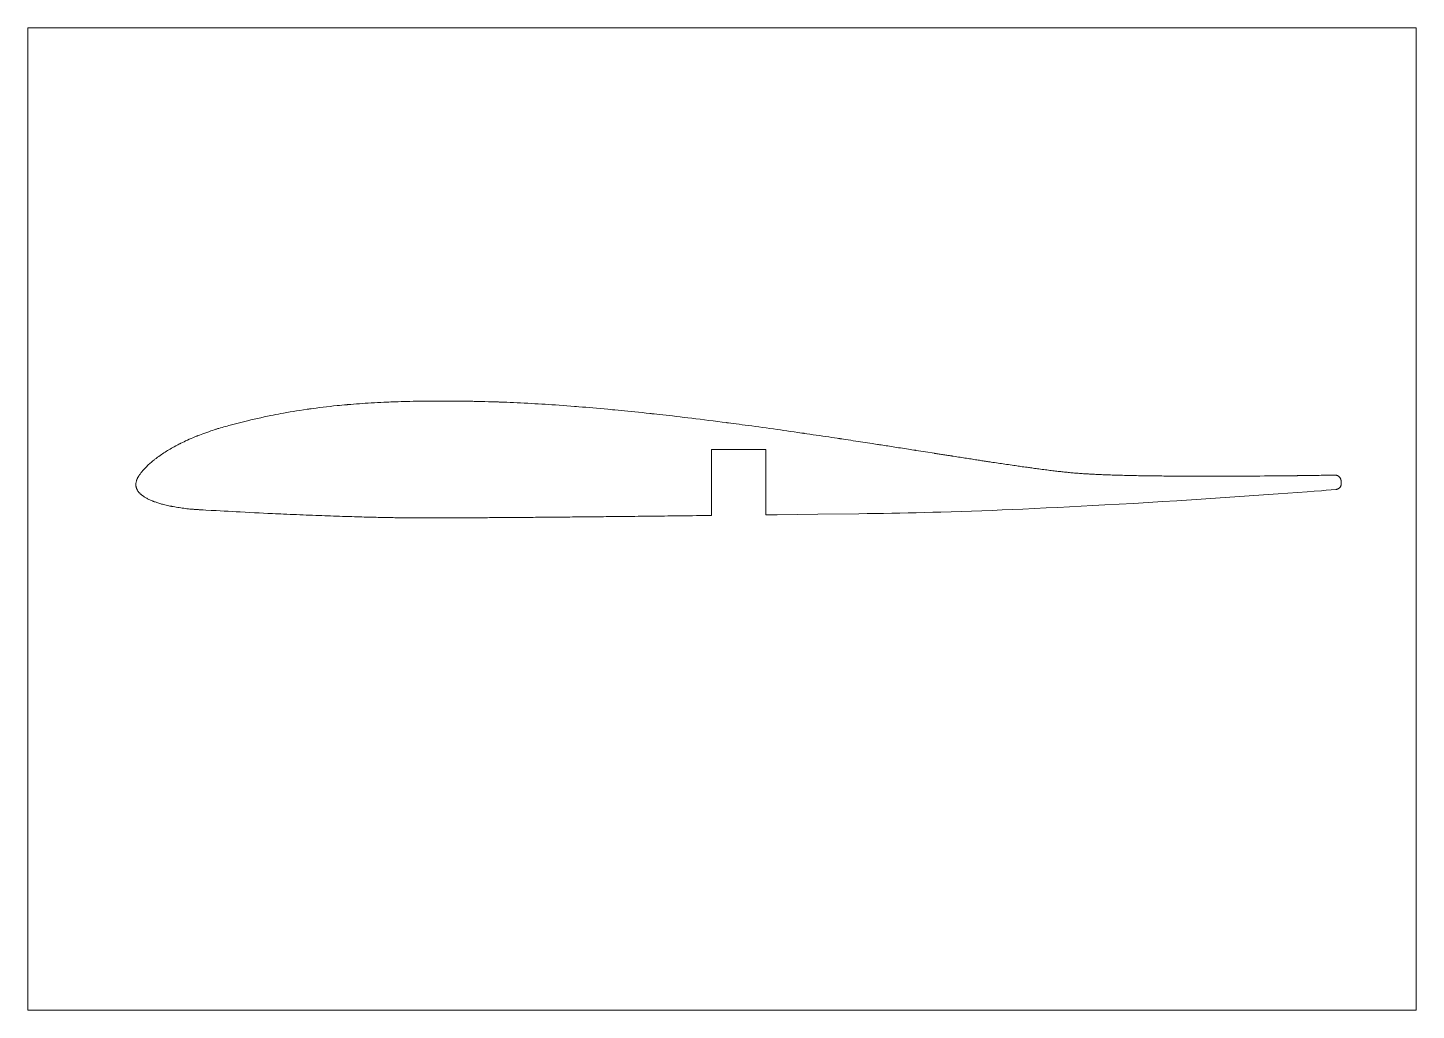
# Paper-space layout 'Sheet' of a CAD drawing. Header units: millimetres. Extents: x 0 to 420, y 0 to 297.
# The model-space entities are those that its viewports show. They can reach past a viewport. Long polylines and large blocks are cut down to what shows.
import ezdxf

# ---------------------------------------------------------------- set-up
doc = ezdxf.new("R2010")
doc.units = ezdxf.units.MM
doc.layers.add('Geometries', color=7, linetype='Continuous')

msp = doc.modelspace()

# ---------------------------------------------------------------- linework, layer by layer
at = {"layer": 'Geometries', "linetype": 'Continuous', "lineweight": 13}
for p, q in [((206.85, 169.47), (223.25, 169.47)), ((206.85, 149.56), (206.85, 169.47)), ((223.25, 169.47), (223.25, 149.76))]:
    msp.add_line(p, q, dxfattribs=at)
at = {"layer": 'Geometries', "linetype": 'Continuous', "lineweight": 13, "flags": 128}
for points in [[(395.4, 161.77), (394.73, 161.76), (394.05, 161.75), (393.37, 161.74), (392.69, 161.73), (391.99, 161.72), (391.29, 161.71), (390.59, 161.7), (389.88, 161.68), (389.13, 161.67), (388.37, 161.66), (387.6, 161.65), (386.83, 161.64), (386.05, 161.63), (385.27, 161.62), (384.43, 161.61), (384.32, 161.61), (384.21, 161.61), (384.1, 161.61), (383.99, 161.6), (383.88, 161.6), (383.77, 161.6), (382.65, 161.59), (381.65, 161.58), (380.65, 161.57), (378.88, 161.55), (377.11, 161.53), (375.62, 161.52), (374.13, 161.5), (372.65, 161.49), (372.55, 161.49), (372.45, 161.49), (372.35, 161.49), (372.25, 161.49), (372.14, 161.49), (372.02, 161.49), (371.49, 161.48), (370.55, 161.47), (369.71, 161.47), (368.88, 161.46), (367.92, 161.46), (366.97, 161.45), (366.02, 161.45), (365.08, 161.44), (364.15, 161.44), (363.22, 161.44), (362.3, 161.43), (361.39, 161.43), (360.48, 161.43), (359.58, 161.43), (358.69, 161.43), (357.81, 161.43), (356.94, 161.43), (356.09, 161.43), (355.23, 161.43), (354.39, 161.43), (353.55, 161.43), (352.72, 161.43), (351.89, 161.44), (351.07, 161.44), (350.36, 161.44), (349.65, 161.45), (349.03, 161.45), (349, 161.45), (348.97, 161.45), (348.94, 161.45), (348.91, 161.45), (348.88, 161.45), (348.85, 161.45), (348.82, 161.45), (348.66, 161.45), (348.38, 161.45), (347.67, 161.46), (346.98, 161.46), (346.29, 161.47), (345.6, 161.47), (344.92, 161.48), (344.25, 161.48), (343.62, 161.49), (343, 161.5), (342.39, 161.5), (341.77, 161.51), (341.17, 161.52), (340.5, 161.53), (339.84, 161.54), (339.18, 161.55), (338.53, 161.56), (337.89, 161.57), (337.26, 161.58), (336.63, 161.59), (336.01, 161.6), (335.37, 161.61), (334.75, 161.62), (334.12, 161.64), (333.51, 161.65), (332.9, 161.66), (332.31, 161.68), (331.71, 161.69), (331.18, 161.71), (330.65, 161.72), (330.13, 161.73), (329.61, 161.75), (329.1, 161.76), (328.59, 161.78), (328.04, 161.8), (327.49, 161.82), (326.95, 161.84), (326.59, 161.85), (326.24, 161.86), (325.94, 161.87), (325.91, 161.87), (325.87, 161.87), (325.84, 161.88), (325.79, 161.88), (325.65, 161.88), (325.21, 161.9), (324.78, 161.92), (324.36, 161.94), (323.94, 161.95), (323.53, 161.97), (323.12, 161.99), (322.72, 162.01), (322.33, 162.03), (321.95, 162.05), (321.57, 162.07), (321.2, 162.09), (320.83, 162.11), (320.44, 162.13), (320.05, 162.15), (320.01, 162.15), (319.97, 162.16), (319.93, 162.16), (319.9, 162.16), (319.86, 162.16), (319.82, 162.17), (319.64, 162.18), (319.33, 162.2), (318.94, 162.22), (318.54, 162.25), (318.16, 162.28), (317.78, 162.31), (317.49, 162.33), (317.21, 162.35), (316.92, 162.37), (316.64, 162.4), (316.26, 162.43), (315.88, 162.47), (315.5, 162.5), (315.1, 162.54), (314.75, 162.58), (314.39, 162.61), (314.34, 162.62), (314.28, 162.62), (314.24, 162.63), (314.2, 162.63), (314.16, 162.63), (314.12, 162.64), (313.93, 162.66), (313.57, 162.7), (313.21, 162.73), (312.84, 162.78), (312.46, 162.82), (312.08, 162.86), (311.69, 162.9), (311.29, 162.95), (310.88, 163), (310.47, 163.05), (310.05, 163.1), (309.62, 163.15), (309.19, 163.2), (308.75, 163.26), (308.28, 163.32), (307.81, 163.38), (307.33, 163.44), (306.84, 163.5), (306.35, 163.57), (305.85, 163.63), (305.42, 163.69), (304.99, 163.75), (304.55, 163.8), (304.11, 163.86), (303.72, 163.92), (303.32, 163.97), (302.97, 164.02), (302.82, 164.04), (302.8, 164.04), (302.79, 164.05), (302.77, 164.05), (302.76, 164.05), (302.74, 164.05), (302.73, 164.05), (302.27, 164.12), (301.8, 164.18), (301.32, 164.25), (300.84, 164.32), (300.42, 164.38), (300, 164.44), (299.58, 164.5), (299.14, 164.56), (298.7, 164.63), (298.26, 164.69), (297.73, 164.77), (297.19, 164.85), (296.64, 164.93), (296.09, 165.01), (295.59, 165.08), (295.08, 165.16), (294.57, 165.23), (294.05, 165.31), (293.52, 165.39), (292.99, 165.47), (292.45, 165.55), (291.9, 165.63), (291.4, 165.71), (291.12, 165.75), (290.87, 165.79), (290.61, 165.83), (290.31, 165.87), (289.99, 165.92), (289.68, 165.97), (289.34, 166.02), (288.99, 166.08), (288.63, 166.13), (288.27, 166.18), (287.91, 166.24), (287.5, 166.3), (287.08, 166.37), (286.65, 166.43), (286.22, 166.5), (285.78, 166.57), (285.34, 166.64), (284.89, 166.71), (284.43, 166.78), (283.97, 166.85), (283.5, 166.92), (283.02, 167), (282.54, 167.07), (282.05, 167.15), (281.55, 167.22), (281.05, 167.3), (280.54, 167.38), (279.97, 167.47), (279.8, 167.5), (279.66, 167.52), (279.48, 167.55), (279.29, 167.58), (279.1, 167.61), (278.83, 167.65), (278.56, 167.69), (278.28, 167.73), (278, 167.78), (277.69, 167.83), (277.36, 167.88), (277.03, 167.93), (276.7, 167.98), (276.35, 168.04), (276, 168.09), (275.68, 168.14), (275.36, 168.19), (275.03, 168.24), (274.82, 168.28), (274.59, 168.31), (274.4, 168.34), (274.36, 168.35), (274.33, 168.35), (274.3, 168.36), (274.27, 168.36), (274.24, 168.37), (271.51, 168.79), (268.78, 169.22), (268.66, 169.24), (268.55, 169.26), (268.43, 169.28), (268.3, 169.3), (268.18, 169.32), (268.05, 169.34), (267.47, 169.43), (266.96, 169.51), (266.44, 169.59), (265.82, 169.68), (265.21, 169.78), (264.6, 169.87), (264, 169.97), (263.41, 170.06), (262.82, 170.15), (262.28, 170.24), (261.73, 170.32), (261.2, 170.41), (260.67, 170.49), (260.15, 170.57), (259.63, 170.65), (259.12, 170.73), (258.62, 170.81), (258.12, 170.88), (257.62, 170.96), (257.29, 171.01), (257.25, 171.02), (257.22, 171.02), (257.19, 171.03), (257.16, 171.03), (257.12, 171.04), (257.08, 171.04), (257.04, 171.05), (257, 171.06), (256.44, 171.14), (255.94, 171.22), (255.44, 171.3), (254.71, 171.41), (253.99, 171.52), (253.27, 171.63), (252.56, 171.74), (251.85, 171.85), (251.15, 171.96), (250.46, 172.06), (249.7, 172.18), (248.95, 172.29), (248.21, 172.4), (247.48, 172.51), (246.75, 172.62), (246.24, 172.7), (245.73, 172.78), (245.66, 172.79), (245.59, 172.8), (245.51, 172.81), (245.44, 172.82), (245.37, 172.83), (245.3, 172.84), (245.23, 172.85), (244.84, 172.91), (244.04, 173.03), (243.25, 173.15), (242.32, 173.29), (241.4, 173.43), (240.48, 173.56), (239.5, 173.71), (238.53, 173.85), (237.57, 173.99), (236.61, 174.13), (235.66, 174.27), (234.83, 174.39), (234.74, 174.41), (234.65, 174.42), (234.56, 174.43), (234.47, 174.45), (234.37, 174.46), (234.28, 174.47), (234.18, 174.49), (232.91, 174.67), (231.78, 174.83), (230.65, 175), (229.65, 175.14), (228.66, 175.28), (227.67, 175.42), (226.68, 175.56), (225.57, 175.72), (224.46, 175.87), (223.36, 176.02), (222.27, 176.17), (221.18, 176.32), (220.1, 176.47), (219.03, 176.62), (217.96, 176.76), (217.02, 176.89), (216.09, 177.01), (215.17, 177.14), (214.25, 177.26), (213.44, 177.36), (212.64, 177.47), (211.94, 177.56), (211.63, 177.6), (211.59, 177.61), (211.55, 177.61), (211.51, 177.62), (211.47, 177.62), (211.43, 177.63), (211.39, 177.63), (210.04, 177.81), (208.69, 177.98), (207.36, 178.15), (206.03, 178.32), (204.71, 178.48), (203.39, 178.64), (202.08, 178.8), (200.89, 178.95), (199.71, 179.09), (198.53, 179.23), (197.35, 179.37), (196.19, 179.51), (195.03, 179.64), (194.06, 179.75), (193.09, 179.86), (192.13, 179.97), (191.17, 180.08), (190.33, 180.17), (189.5, 180.26), (189.31, 180.28), (189.12, 180.3), (188.94, 180.32), (188.75, 180.34), (188.56, 180.36), (188.37, 180.38), (188.17, 180.41), (187.02, 180.53), (185.88, 180.65), (184.75, 180.77), (183.62, 180.89), (182.5, 181), (181.51, 181.1), (180.52, 181.2), (179.54, 181.29), (178.57, 181.39), (177.61, 181.48), (177.49, 181.49), (177.36, 181.5), (177.24, 181.52), (177.11, 181.53), (176.99, 181.54), (176.86, 181.55), (176.15, 181.62), (175.45, 181.68), (174.32, 181.79), (173.19, 181.89), (172.06, 181.99), (170.94, 182.09), (169.83, 182.18), (168.79, 182.27), (167.76, 182.35), (166.73, 182.44), (165.98, 182.5), (165.89, 182.5), (165.81, 182.51), (165.72, 182.52), (165.64, 182.52), (165.55, 182.53), (165.47, 182.54), (165.38, 182.54), (164.23, 182.63), (163.07, 182.72), (161.91, 182.8), (160.76, 182.89), (159.62, 182.97), (158.57, 183.04), (157.53, 183.11), (156.49, 183.17), (155.46, 183.24), (154.43, 183.3), (153.41, 183.36), (152.4, 183.42), (151.29, 183.48), (150.19, 183.54), (149.09, 183.59), (148, 183.64), (146.92, 183.69), (145.92, 183.74), (144.92, 183.78), (143.93, 183.82), (143.28, 183.84), (142.64, 183.87), (142.38, 183.88), (142.12, 183.88), (141.85, 183.89), (141.58, 183.9), (140.48, 183.94), (139.39, 183.97), (138.28, 184), (137.18, 184.03), (136.88, 184.03), (136.59, 184.04), (136.32, 184.05), (136.04, 184.05), (135.76, 184.06), (135.48, 184.06), (135.04, 184.07), (134.59, 184.08), (134.14, 184.09), (133.64, 184.09), (133.15, 184.1), (132.64, 184.11), (132.14, 184.12), (131.62, 184.12), (130.96, 184.13), (130.3, 184.14), (129.65, 184.14), (128.99, 184.15), (128.35, 184.15), (127.7, 184.16), (127.06, 184.16), (126.17, 184.16), (125.29, 184.16), (124.41, 184.16), (123.54, 184.16), (122.67, 184.16), (122.05, 184.15), (121.42, 184.15), (120.8, 184.14), (119.98, 184.13), (119.63, 184.13), (119.58, 184.13), (119.53, 184.13), (119.49, 184.13), (119.44, 184.13), (119.39, 184.13), (119.35, 184.13), (118.4, 184.11), (117.46, 184.1), (116.53, 184.08), (115.61, 184.06), (114.69, 184.04), (113.8, 184.01), (112.91, 183.99), (112.03, 183.96), (111.16, 183.93), (110.51, 183.91), (109.86, 183.88), (109.22, 183.86), (108.38, 183.82), (108.25, 183.82), (108.12, 183.81), (107.99, 183.8), (107.86, 183.8), (107.72, 183.79), (106.75, 183.75), (105.8, 183.7), (104.84, 183.65), (103.92, 183.59), (103.01, 183.54), (102.1, 183.48), (101.2, 183.42), (100.3, 183.36), (99.41, 183.29), (98.53, 183.22), (97.77, 183.16), (97.02, 183.1), (96.92, 183.09), (96.83, 183.08), (96.73, 183.07), (96.64, 183.06), (96.55, 183.06), (96.45, 183.05), (96.36, 183.04), (95.8, 182.99), (95.05, 182.92), (94.31, 182.85), (93.57, 182.78), (92.5, 182.67), (91.44, 182.55), (90.38, 182.43), (89.33, 182.31), (88.29, 182.18), (87.25, 182.05), (86.49, 181.95), (85.73, 181.85), (85.56, 181.82), (85.39, 181.8), (85.22, 181.77), (85.05, 181.75), (84.88, 181.73), (84.7, 181.7), (84.53, 181.68), (83.42, 181.51), (82.32, 181.35), (81.33, 181.19), (80.33, 181.03), (79.34, 180.86), (78.35, 180.69), (77.36, 180.51), (76.59, 180.37), (75.82, 180.22), (75.04, 180.07), (74.27, 179.92), (73.51, 179.77), (72.5, 179.56), (71.49, 179.35), (70.48, 179.13), (69.47, 178.91), (68.46, 178.67), (67.45, 178.44), (66.43, 178.2), (65.63, 178), (64.83, 177.8), (64.03, 177.6), (63.23, 177.39), (62.43, 177.18), (61.64, 176.97), (60.85, 176.76), (60.28, 176.61), (59.77, 176.47), (59.3, 176.33), (58.78, 176.19), (58.27, 176.04), (57.76, 175.88), (57.53, 175.81), (57.31, 175.75), (57.09, 175.68), (56.87, 175.61), (56.64, 175.54), (56.42, 175.46), (55.88, 175.29), (55.34, 175.11), (54.74, 174.9), (54.14, 174.7), (53.54, 174.48), (52.95, 174.27), (52.44, 174.07), (51.93, 173.88), (51.48, 173.7), (51.43, 173.68), (51.37, 173.65), (51.31, 173.63), (51.25, 173.61), (51.19, 173.59), (51.14, 173.56), (50.55, 173.32), (49.98, 173.08), (49.41, 172.84), (48.85, 172.59), (48.29, 172.34), (47.74, 172.09), (47.26, 171.86), (46.79, 171.63), (46.32, 171.4), (46.2, 171.34), (46.07, 171.28), (45.95, 171.22), (45.83, 171.15), (45.7, 171.09), (45.44, 170.95), (45.18, 170.82), (44.75, 170.59), (44.32, 170.35), (43.89, 170.12), (43.47, 169.88), (43.06, 169.64), (42.65, 169.4), (42.29, 169.18), (41.94, 168.97), (41.6, 168.75), (41.37, 168.6), (41.15, 168.46), (41.1, 168.43), (41.05, 168.39), (41, 168.36), (40.95, 168.33), (40.9, 168.29), (40.85, 168.26), (40.8, 168.23), (40.41, 167.97), (40.02, 167.7), (39.64, 167.43), (39.27, 167.17), (39.11, 167.05), (38.95, 166.92), (38.79, 166.8), (38.63, 166.68), (38.47, 166.56), (38.31, 166.43), (38.14, 166.3), (37.85, 166.06), (37.56, 165.83), (37.29, 165.6), (37.02, 165.36), (36.78, 165.16), (36.56, 164.95), (36.36, 164.77), (36.34, 164.75), (36.32, 164.73), (36.3, 164.71), (36.28, 164.69), (36.25, 164.67), (36.23, 164.65), (36.21, 164.63), (36, 164.42), (35.79, 164.21), (35.59, 164.01), (35.39, 163.81), (35.2, 163.6), (35.02, 163.4), (34.86, 163.22), (34.71, 163.05), (34.56, 162.87), (34.47, 162.76), (34.38, 162.64), (34.36, 162.62), (34.34, 162.6), (34.33, 162.58), (34.31, 162.55), (34.29, 162.53), (34.27, 162.51), (34.26, 162.49), (34.24, 162.46), (34.09, 162.27), (33.95, 162.07), (33.82, 161.88), (33.69, 161.69), (33.64, 161.62), (33.6, 161.55), (33.55, 161.47), (33.51, 161.4), (33.47, 161.33), (33.42, 161.26), (33.37, 161.17), (33.33, 161.08), (33.24, 160.93), (33.17, 160.77), (33.1, 160.62), (33.03, 160.48), (32.98, 160.33), (32.93, 160.19), (32.88, 160.05), (32.84, 159.92)], [(32.84, 159.92), (32.81, 159.78), (32.78, 159.65), (32.75, 159.51), (32.73, 159.38), (32.72, 159.24), (32.71, 159.1), (32.7, 158.97), (32.7, 158.84), (32.71, 158.71), (32.72, 158.59), (32.73, 158.46), (32.76, 158.32), (32.78, 158.18), (32.82, 158.04), (32.86, 157.9), (32.91, 157.76), (32.96, 157.64), (33.01, 157.51), (33.07, 157.38), (33.1, 157.34), (33.12, 157.29), (33.15, 157.24), (33.18, 157.19), (33.21, 157.14), (33.24, 157.09), (33.32, 156.96), (33.41, 156.82), (33.51, 156.69), (33.62, 156.56), (33.73, 156.44), (33.79, 156.37), (33.85, 156.31), (33.91, 156.24), (33.97, 156.18), (34.04, 156.11), (34.11, 156.05), (34.18, 155.99), (34.31, 155.87), (34.43, 155.77), (34.55, 155.67), (34.68, 155.58), (34.81, 155.48), (34.96, 155.38), (35.11, 155.27), (35.25, 155.18), (35.27, 155.17), (35.29, 155.16), (35.3, 155.15), (35.32, 155.13), (35.34, 155.12), (35.36, 155.11), (35.56, 154.99), (35.76, 154.87), (35.97, 154.75), (36.19, 154.64), (36.42, 154.52), (36.65, 154.41), (36.89, 154.3), (37.15, 154.19), (37.41, 154.07), (37.68, 153.96), (37.74, 153.94), (37.8, 153.92), (37.86, 153.89), (37.92, 153.87), (37.98, 153.85), (38.03, 153.83), (38.27, 153.74), (38.53, 153.65), (38.79, 153.56), (39.05, 153.47), (39.32, 153.38), (39.6, 153.29), (39.91, 153.2), (40.22, 153.11), (40.5, 153.03), (40.54, 153.02), (40.58, 153.01), (40.62, 153), (40.65, 152.99), (40.69, 152.98), (40.73, 152.97), (41.11, 152.87), (41.49, 152.77), (41.88, 152.68), (42.28, 152.59), (42.63, 152.51), (43, 152.43), (43.07, 152.42), (43.14, 152.4), (43.21, 152.39), (43.28, 152.37), (43.36, 152.36), (43.43, 152.34), (43.5, 152.33), (43.57, 152.32), (44.01, 152.23), (44.45, 152.15), (44.89, 152.07), (45.35, 152), (45.8, 151.93), (46.26, 151.86), (46.72, 151.8), (47.17, 151.73), (47.62, 151.68), (48.07, 151.62), (48.57, 151.57), (49.06, 151.52), (49.22, 151.51), (49.38, 151.49), (49.55, 151.47), (49.71, 151.46), (49.87, 151.45), (50.1, 151.43), (50.33, 151.41), (50.56, 151.4), (50.74, 151.38), (50.78, 151.38), (50.83, 151.38), (50.89, 151.38), (50.95, 151.37), (51.01, 151.37), (51.09, 151.36), (51.17, 151.36), (51.25, 151.35), (51.34, 151.35), (51.44, 151.34), (51.56, 151.34), (51.68, 151.33), (51.81, 151.32), (51.95, 151.31), (52.1, 151.3), (52.41, 151.29), (52.65, 151.27), (53.08, 151.25), (53.86, 151.2), (55.43, 151.11), (57.01, 151.02), (58.21, 150.96), (59.42, 150.89), (60.63, 150.83), (61.84, 150.76), (63.06, 150.7), (64.28, 150.63), (65.72, 150.56), (67.15, 150.49), (68.57, 150.41), (69.99, 150.34), (71.33, 150.28), (72.66, 150.21), (73.99, 150.15), (74.97, 150.11), (75.05, 150.1), (75.13, 150.1), (75.21, 150.09), (75.29, 150.09), (75.37, 150.09), (75.45, 150.08), (75.82, 150.07), (76.57, 150.03), (77.32, 150), (78.33, 149.95), (79.34, 149.91), (80.33, 149.86), (81.32, 149.82), (82.3, 149.78), (83.28, 149.74), (84.25, 149.7), (85.21, 149.66), (86.16, 149.62), (87.11, 149.59), (88.05, 149.55), (88.98, 149.51), (89.86, 149.48), (90.73, 149.45), (91.59, 149.42), (92.45, 149.39), (93.3, 149.36), (94.25, 149.33), (95.2, 149.29), (96.15, 149.26), (97.08, 149.23), (97.59, 149.22), (97.66, 149.22), (97.72, 149.21), (97.79, 149.21), (97.86, 149.21), (97.93, 149.21), (98, 149.21), (98.84, 149.18), (99.58, 149.16), (100.31, 149.14), (101.05, 149.12), (101.78, 149.1), (102.5, 149.08), (103.22, 149.06), (103.93, 149.04), (104.64, 149.03), (105.34, 149.01), (106.03, 148.99), (106.65, 148.98), (107.26, 148.97), (107.86, 148.96), (108.46, 148.95), (109.06, 148.93), (109.14, 148.93), (109.22, 148.93), (109.3, 148.93), (109.39, 148.93), (109.48, 148.93), (109.85, 148.92), (110.17, 148.92), (110.49, 148.91), (111.07, 148.9), (111.63, 148.89), (112.13, 148.89), (112.63, 148.88), (113.13, 148.88), (113.61, 148.87), (114.09, 148.87), (114.38, 148.86), (114.67, 148.86), (114.75, 148.86), (114.83, 148.86), (114.9, 148.86), (114.98, 148.86), (115.05, 148.86), (115.12, 148.86), (115.37, 148.86), (115.62, 148.85), (115.88, 148.85), (116.21, 148.85), (116.53, 148.85), (116.87, 148.85), (117.21, 148.85), (117.56, 148.84), (117.91, 148.84), (118.27, 148.84), (118.63, 148.84), (119, 148.84), (119.37, 148.84), (119.75, 148.84), (120.14, 148.84), (120.53, 148.84), (120.58, 148.84), (120.63, 148.84), (120.68, 148.84), (120.72, 148.84), (120.77, 148.84), (120.82, 148.84), (120.86, 148.84), (120.88, 148.84), (121.06, 148.84), (121.37, 148.84), (121.79, 148.84), (122.21, 148.84), (122.65, 148.84), (123.08, 148.84), (123.53, 148.84), (123.98, 148.84), (124.43, 148.84), (124.9, 148.84), (125.37, 148.84), (125.84, 148.84), (126.32, 148.84), (126.81, 148.84), (127.31, 148.85), (127.81, 148.85), (128.37, 148.85), (128.94, 148.85), (129.51, 148.85), (130.09, 148.85), (130.68, 148.86), (131.26, 148.86), (131.84, 148.86), (132.43, 148.86), (133.02, 148.87), (133.63, 148.87), (134.24, 148.87), (134.82, 148.88), (135.41, 148.88), (136, 148.88), (136.61, 148.89), (137.21, 148.89), (137.83, 148.89), (138.45, 148.9), (139.08, 148.9), (139.71, 148.91), (140.35, 148.91), (140.98, 148.91), (141.62, 148.92), (142.27, 148.92), (142.92, 148.93), (143.6, 148.93), (144.27, 148.94), (144.96, 148.94), (145.65, 148.95), (146.34, 148.95), (147.03, 148.96), (147.73, 148.96), (148.43, 148.97), (149.14, 148.97), (149.87, 148.98), (150.61, 148.98), (151.35, 148.99), (152.1, 149), (152.85, 149), (153.62, 149.01), (154.38, 149.02), (155.16, 149.02), (155.94, 149.03), (156.72, 149.04), (157.51, 149.04), (158.31, 149.05), (159.1, 149.06), (159.9, 149.06), (160.7, 149.07), (161.51, 149.08), (162.32, 149.09), (163.14, 149.09), (163.97, 149.1), (164.8, 149.11), (165.54, 149.12), (166.29, 149.12), (166.65, 149.13), (166.68, 149.13), (166.7, 149.13), (166.72, 149.13), (166.73, 149.13), (166.75, 149.13), (166.77, 149.13), (166.85, 149.13), (167.17, 149.13), (168.02, 149.14), (168.88, 149.15), (169.74, 149.16), (170.61, 149.17), (171.49, 149.17), (172.37, 149.18), (173.26, 149.19), (174.16, 149.2), (175.01, 149.21), (175.88, 149.22), (176.75, 149.23), (177.63, 149.24), (178.51, 149.25), (179.4, 149.25), (180.24, 149.26), (181.09, 149.27), (181.94, 149.28), (182.8, 149.29), (183.66, 149.3), (184.63, 149.31), (185.61, 149.32), (186.59, 149.33), (187.58, 149.34), (188.58, 149.35), (189.58, 149.36), (190.59, 149.38), (191.61, 149.39), (192.63, 149.4), (193.66, 149.41), (194.7, 149.42), (195.74, 149.43), (196.79, 149.44), (197.85, 149.46), (198.91, 149.47), (199.98, 149.48), (201.11, 149.49), (202.24, 149.51), (203.38, 149.52), (204.53, 149.53), (205.69, 149.55), (206.85, 149.56)], [(397.3, 159.19), (397.3, 159.49), (397.29, 159.79), (397.29, 159.89), (397.29, 159.99), (397.28, 160.04), (397.27, 160.09), (397.26, 160.19), (397.24, 160.29), (397.21, 160.39), (397.18, 160.49), (397.15, 160.59), (397.11, 160.69), (397.06, 160.78), (397.01, 160.87), (396.95, 160.96), (396.89, 161.05), (396.83, 161.13), (396.76, 161.21), (396.68, 161.28), (396.6, 161.35), (396.52, 161.42), (396.43, 161.48), (396.34, 161.54), (396.25, 161.58), (396.16, 161.63), (396.06, 161.66), (395.96, 161.7), (395.86, 161.72), (395.76, 161.74), (395.67, 161.76), (395.58, 161.77), (395.49, 161.77), (395.4, 161.77)], [(223.25, 149.76), (226.64, 149.8), (239.03, 149.95), (251.42, 150.11), (253.9, 150.14), (256.38, 150.17), (258.86, 150.2), (261.34, 150.24), (263.82, 150.28), (266.3, 150.33), (268.77, 150.39), (271.25, 150.45), (273.73, 150.52), (276.21, 150.59), (279.31, 150.68), (282.4, 150.78), (285.5, 150.89), (288.6, 151), (291.69, 151.12), (294.79, 151.25), (297.89, 151.38), (300.98, 151.51), (304.52, 151.67), (308.06, 151.84), (311.6, 152.01), (315.14, 152.18), (318.68, 152.37), (322.22, 152.55), (325.76, 152.74), (330.14, 152.99), (334.51, 153.23), (338.88, 153.49), (343.26, 153.75), (347.63, 154.02), (352, 154.3), (356.37, 154.58), (360.74, 154.86), (365.11, 155.16), (369.48, 155.46), (373.85, 155.76), (378.22, 156.07), (381.14, 156.28), (384.05, 156.5), (386.96, 156.72), (389.15, 156.89), (391.33, 157.06), (392.79, 157.17), (394.25, 157.29), (395.7, 157.41)], [(395.7, 157.41), (395.88, 157.46), (395.97, 157.49), (396.05, 157.52), (396.17, 157.56), (396.28, 157.61), (396.38, 157.66), (396.46, 157.7), (396.54, 157.74), (396.62, 157.79), (396.69, 157.84), (396.75, 157.89), (396.81, 157.93), (396.86, 157.98), (396.91, 158.03), (396.96, 158.09), (397.01, 158.14), (397.05, 158.21), (397.09, 158.27), (397.13, 158.34), (397.16, 158.41), (397.19, 158.48), (397.21, 158.55), (397.23, 158.62), (397.25, 158.69), (397.27, 158.77), (397.28, 158.84), (397.29, 158.93), (397.29, 159.01), (397.3, 159.1), (397.3, 159.19)]]:
    msp.add_lwpolyline(points, dxfattribs=at)

psp = doc.layouts.new('Sheet')

# ---------------------------------------------------------------- viewports
at = {"layer": '0'}
psp.add_viewport(center=(210, 148.5), size=(420, 297), view_center_point=(210, 148.5), view_height=297, dxfattribs=at)

doc.saveas('drawing.dxf')
